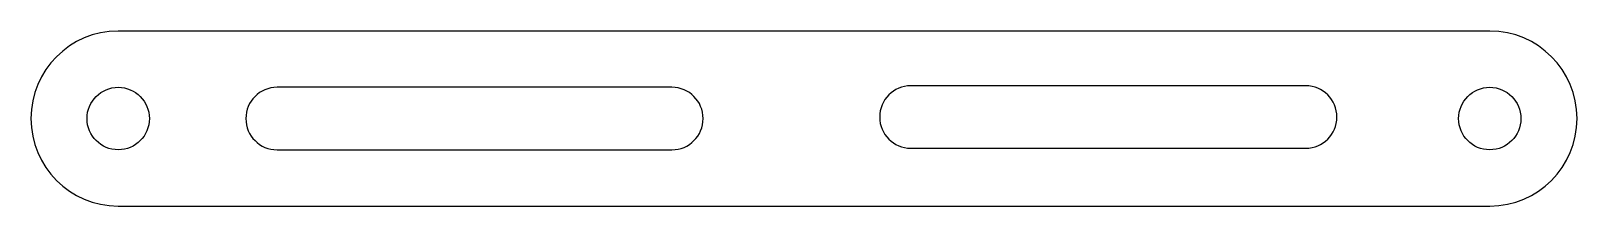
# Model space of a CAD drawing. Header units: millimetres. Extents: x -78 to 46, y 255 to 269.
import ezdxf

# ---------------------------------------------------------------- set-up
doc = ezdxf.new("R2010")
doc.units = ezdxf.units.MM

msp = doc.modelspace()

# ---------------------------------------------------------------- linework, layer by layer
at = {"color": 7, "linetype": 'Continuous', "lineweight": 25}
for p, q in [((39.04, 269.15), (-70.96, 269.15)), ((-26.55, 264.65), (-58.22, 264.65)), ((24.28, 264.77), (-7.39, 264.77)), ((-58.22, 259.65), (-26.55, 259.65)), ((-7.39, 259.77), (24.28, 259.77)), ((-70.96, 255.15), (39.04, 255.15))]:
    msp.add_line(p, q, dxfattribs=at)
for centre in [(-70.96, 262.15), (39.04, 262.15)]:
    msp.add_circle(centre, 2.5, dxfattribs=at)
for centre, radius, start, end in [((-70.96, 262.15), 7, 90, 270), ((39.04, 262.15), 7, 270, 90), ((-58.22, 262.15), 2.5, 90, 270), ((-26.55, 262.15), 2.5, 270, 90), ((-7.39, 262.27), 2.5, 90, 270), ((24.28, 262.27), 2.5, 270, 90)]:
    msp.add_arc(centre, radius, start, end, dxfattribs=at)

doc.saveas('drawing.dxf')
